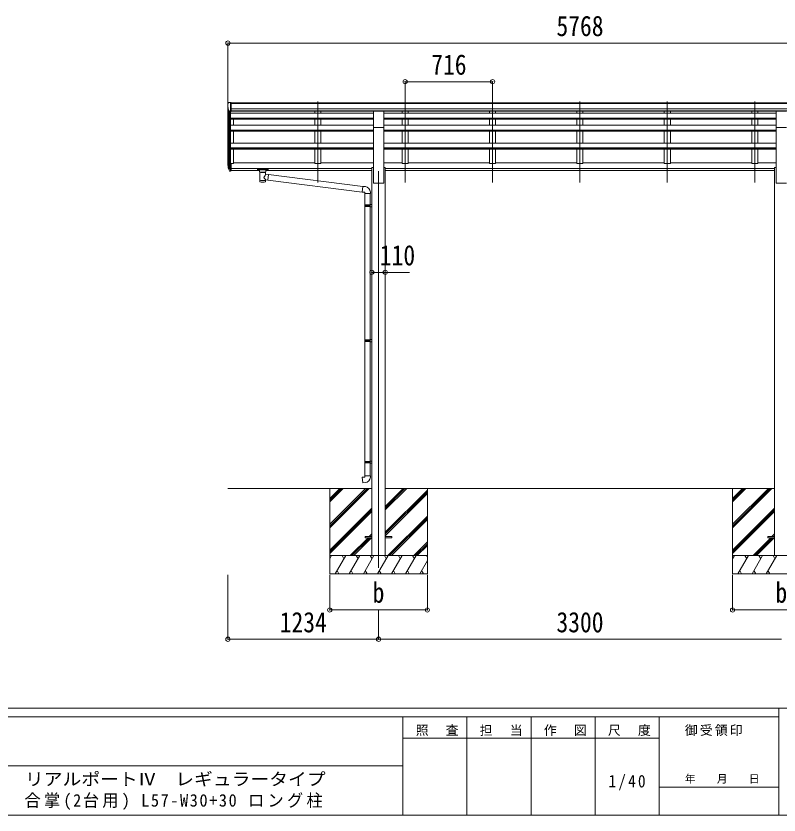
# Model space of a CAD drawing. Units: millimetres at full size. Extents: x -9783 to 33754, y -10064 to 6752.
# Drawn here: x 36 to 6287, y -6828 to -282 of the extents above; entities that cross this region are included whole.
import ezdxf
from ezdxf.enums import TextEntityAlignment as Align

# ---------------------------------------------------------------- set-up
doc = ezdxf.new("R2010")
doc.units = ezdxf.units.MM
doc.header["$LTSCALE"] = 35
doc.header["$PDMODE"] = 32
doc.header["$PDSIZE"] = 35
for name, color, linetype, lineweight in [('0-0_0', 7, 'Continuous', 9), ('0-1_本体', 4, 'Continuous', 9), ('0-2_部品', 7, 'Continuous', 9), ('0-8_PARTS2', 2, 'Continuous', 9), ('0-A_寸法', 6, 'Continuous', 9), ('F-0_240', 7, 'Continuous', 9)]:
    doc.layers.add(name, color=color, linetype=linetype, lineweight=lineweight)
doc.styles.add('ＭＳ ゴシック', font='')
doc.styles.get('ＭＳ ゴシック').set_extended_font_data('MS Gothic')

msp = doc.modelspace()

# ---------------------------------------------------------------- linework, layer by layer
at = {"layer": '0-0_0'}
for p, q in [((1772.2, -4151.95), (2951.2, -4151.95)), ((2606.2, -4151.95), (2606.2, -4851.94)), ((2606.2, -4446.12), (2900.38, -4151.95)), ((2606.2, -4460.26), (2914.53, -4151.95)), ((2606.2, -4474.41), (2928.67, -4151.95)), ((2606.2, -4262.28), (2716.54, -4151.95)), ((2606.2, -4248.13), (2702.39, -4151.95)), ((2606.2, -4233.99), (2688.25, -4151.95)), ((3061.2, -4299.49), (3208.75, -4151.95)), ((3061.2, -4327.78), (3237.04, -4151.95)), ((3061.2, -4313.63), (3222.89, -4151.95)), ((3061.2, -4151.95), (6251.2, -4151.95)), ((3061.2, -4511.62), (3406.2, -4166.62)), ((3061.2, -4525.76), (3406.2, -4180.77)), ((3406.2, -4151.95), (3406.2, -4851.94)), ((5906.2, -4151.95), (5906.2, -4851.94)), ((5906.2, -4446.12), (6200.38, -4151.95)), ((5906.2, -4460.26), (6214.53, -4151.95)), ((5906.2, -4474.41), (6228.67, -4151.95)), ((5906.2, -4262.28), (6016.54, -4151.95)), ((5906.2, -4248.13), (6002.39, -4151.95)), ((5906.2, -4233.99), (5988.25, -4151.95)), ((3061.2, -4539.91), (3406.2, -4194.91)), ((2606.2, -4658.25), (2951.2, -4313.26)), ((5906.2, -4658.25), (6251.2, -4313.26)), ((2606.2, -4672.4), (2951.2, -4327.4)), ((2606.2, -4686.54), (2951.2, -4341.54)), ((3083.01, -4701.94), (3406.2, -4378.76)), ((5906.2, -4672.4), (6251.2, -4327.4)), ((5906.2, -4686.54), (6251.2, -4341.54)), ((3097.15, -4701.94), (3406.2, -4392.9)), ((3111.3, -4701.94), (3406.2, -4407.04)), ((2774.65, -4701.94), (2920.15, -4556.45)), ((2788.79, -4701.94), (2934.29, -4556.45)), ((2802.93, -4701.94), (2948.43, -4556.45)), ((2929.15, -4547.45), (2951.2, -4525.39)), ((2943.29, -4547.45), (2951.2, -4539.53)), ((6074.65, -4701.94), (6220.15, -4556.45)), ((6088.79, -4701.94), (6234.29, -4556.45)), ((6102.93, -4701.94), (6248.43, -4556.45)), ((6229.15, -4547.45), (6251.2, -4525.39)), ((6243.29, -4547.45), (6251.2, -4539.53)), ((3295.15, -4701.94), (3406.2, -4590.89)), ((3309.29, -4701.94), (3406.2, -4605.03)), ((3323.43, -4701.94), (3406.2, -4619.17)), ((3406.2, -4701.94), (2606.2, -4701.94)), ((2606.2, -4729.45), (2622.08, -4701.94)), ((2650.95, -4851.94), (2737.55, -4701.94)), ((2722.55, -4727.93), (2707.55, -4701.94)), ((2766.42, -4851.94), (2853.02, -4701.94)), ((2838.02, -4727.93), (2823.02, -4701.94)), ((2881.89, -4851.94), (2968.49, -4701.94)), ((2953.49, -4727.93), (2938.49, -4701.94)), ((2997.36, -4851.94), (3083.96, -4701.94)), ((3068.96, -4727.93), (3053.96, -4701.94)), ((3112.83, -4851.94), (3199.43, -4701.94)), ((3184.43, -4727.93), (3169.43, -4701.94)), ((3228.3, -4851.94), (3314.9, -4701.94)), ((3284.9, -4701.94), (3299.9, -4727.93)), ((3400.37, -4701.94), (3406.2, -4712.04)), ((6706.2, -4701.94), (5906.2, -4701.94)), ((5906.2, -4729.45), (5922.08, -4701.94)), ((5950.95, -4851.94), (6037.55, -4701.94)), ((6022.55, -4727.93), (6007.55, -4701.94)), ((6066.42, -4851.94), (6153.02, -4701.94)), ((6138.02, -4727.93), (6123.02, -4701.94)), ((6181.89, -4851.94), (6268.49, -4701.94)), ((6253.49, -4727.93), (6238.49, -4701.94)), ((3343.77, -4851.94), (3406.2, -4743.81)), ((2665.95, -4825.97), (2680.95, -4851.94)), ((2781.42, -4825.97), (2796.42, -4851.94)), ((2896.89, -4825.96), (2911.89, -4851.94)), ((3012.36, -4825.96), (3027.36, -4851.94)), ((3127.83, -4825.96), (3142.83, -4851.94)), ((3243.3, -4825.97), (3258.3, -4851.94)), ((3358.77, -4825.97), (3373.77, -4851.94)), ((5965.95, -4825.97), (5980.95, -4851.94)), ((6081.42, -4825.97), (6096.42, -4851.94)), ((6196.89, -4825.96), (6211.89, -4851.94)), ((2606.2, -4851.94), (3406.2, -4851.94)), ((5906.2, -4851.94), (6706.2, -4851.94))]:
    msp.add_line(p, q, dxfattribs=at)
at = {"layer": '0-1_本体'}
for p, q in [((1772.2, -1492.67), (1772.2, -1030.27)), ((1798.7, -993.52), (7503.7, -993.52)), ((1798.7, -998.88), (7513.7, -998.88)), ((1798.7, -1042.39), (7513.7, -1042.4)), ((1776.49, -1049.07), (1776.49, -1516.94)), ((1786.2, -1064.43), (1786.2, -1534.94)), ((1792.2, -1063.9), (1792.2, -1490.5)), ((2963.7, -1078.3), (1792.2, -1078.3)), ((1798.7, -1060.07), (7513.7, -1060.07)), ((2963.7, -1062.44), (1798.7, -1062.44)), ((2483.2, -1062.44), (2483.2, -1078.71)), ((2533.2, -1062.44), (2533.2, -1078.71)), ((3048.7, -1062.56), (6263.7, -1062.56)), ((6263.7, -1078.3), (3048.7, -1078.3)), ((3199.2, -1062.44), (3199.2, -1078.71)), ((3249.2, -1062.44), (3249.2, -1078.71)), ((3915.2, -1062.44), (3915.2, -1078.71)), ((3965.2, -1062.44), (3965.2, -1078.71)), ((4631.2, -1062.44), (4631.2, -1078.71)), ((4681.2, -1062.44), (4681.2, -1078.71)), ((5347.2, -1062.44), (5347.2, -1078.71)), ((5397.2, -1062.44), (5397.2, -1078.71)), ((6063.2, -1062.56), (6063.2, -1078.3)), ((6113.2, -1062.56), (6113.2, -1078.3)), ((1792.2, -1120), (2963.7, -1120)), ((1792.2, -1121.69), (2963.7, -1121.69)), ((1792.2, -1126.1), (2963.7, -1126.1)), ((1792.2, -1177.08), (2963.7, -1177.08)), ((1817.2, -1177.07), (1817.2, -1126.1)), ((2483.2, -1126.1), (2483.2, -1131.86)), ((2483.2, -1126.1), (2483.2, -1177.07)), ((2533.2, -1126.1), (2533.2, -1131.86)), ((2533.2, -1126.1), (2533.2, -1177.07)), ((3048.7, -1120), (6263.7, -1120)), ((3048.7, -1121.69), (6263.7, -1121.69)), ((3048.7, -1126.1), (6263.7, -1126.1)), ((3048.7, -1177.08), (6263.7, -1177.08)), ((3199.2, -1126.1), (3199.2, -1131.86)), ((3199.2, -1126.1), (3199.2, -1177.07)), ((3249.2, -1126.1), (3249.2, -1177.08)), ((3249.2, -1126.51), (3249.2, -1132.27)), ((3915.2, -1126.1), (3915.2, -1177.08)), ((3915.2, -1126.51), (3915.2, -1132.27)), ((3965.2, -1126.1), (3965.2, -1177.08)), ((3965.2, -1126.51), (3965.2, -1132.27)), ((4631.2, -1126.1), (4631.2, -1177.08)), ((4631.2, -1126.51), (4631.2, -1132.27)), ((4681.2, -1126.1), (4681.2, -1177.08)), ((4681.2, -1126.51), (4681.2, -1132.27)), ((5347.2, -1126.1), (5347.2, -1177.08)), ((5347.2, -1126.51), (5347.2, -1132.27)), ((5397.2, -1126.1), (5397.2, -1177.08)), ((5397.2, -1126.51), (5397.2, -1132.27)), ((6063.2, -1126.1), (6063.2, -1177.08)), ((6063.2, -1126.51), (6063.2, -1132.27)), ((6113.2, -1126.1), (6113.2, -1177.08)), ((6113.2, -1126.51), (6113.2, -1132.27)), ((1792.2, -1217.74), (2963.7, -1217.74)), ((1792.2, -1219.42), (2963.7, -1219.42)), ((1792.2, -1226.14), (2963.7, -1226.14)), ((1817.2, -1322.81), (1817.2, -1226.13)), ((2483.2, -1226.13), (2483.2, -1322.81)), ((2533.2, -1226.13), (2533.2, -1322.81)), ((2963.7, -1651.94), (2963.7, -1196.31)), ((3048.7, -1651.94), (3048.7, -1196.31)), ((3048.7, -1217.74), (6263.7, -1217.74)), ((3048.7, -1219.42), (6263.7, -1219.42)), ((3048.7, -1226.14), (6263.7, -1226.14)), ((3199.2, -1226.13), (3199.2, -1322.81)), ((3249.2, -1226.13), (3249.2, -1322.81)), ((3915.2, -1226.54), (3915.2, -1322.81)), ((3965.2, -1226.54), (3965.2, -1322.81)), ((4631.2, -1226.54), (4631.2, -1322.81)), ((4681.2, -1226.54), (4681.2, -1322.81)), ((5347.2, -1226.54), (5347.2, -1322.81)), ((5397.2, -1226.54), (5397.2, -1322.81)), ((6063.2, -1226.54), (6063.2, -1322.81)), ((6113.2, -1226.54), (6113.2, -1322.81)), ((6263.7, -1651.94), (6263.7, -1196.31)), ((1792.2, -1322.81), (2963.7, -1322.81)), ((2963.7, -1362.28), (1792.2, -1362.28)), ((2963.7, -1363.96), (1792.2, -1363.96)), ((2963.7, -1373), (1792.2, -1373)), ((1817.2, -1491.33), (1817.2, -1373.41)), ((2483.2, -1373), (2483.2, -1491.33)), ((3048.7, -1322.81), (6263.7, -1322.81)), ((6263.7, -1362.28), (3048.7, -1362.28)), ((6263.7, -1363.96), (3048.7, -1363.96)), ((6263.7, -1373), (3048.7, -1373)), ((3199.2, -1373), (3199.2, -1491.33)), ((3915.2, -1373), (3915.2, -1491.33)), ((4631.2, -1373), (4631.2, -1491.33)), ((5347.2, -1373), (5347.2, -1491.33)), ((6063.2, -1373), (6063.2, -1491.33)), ((1798.7, -1491.33), (1817.2, -1491.33)), ((1817.2, -1486.12), (2483.2, -1486.12)), ((2533.2, -1486.12), (2963.7, -1486.12)), ((3048.7, -1486.12), (3199.2, -1486.12)), ((3249.2, -1486.12), (3915.2, -1486.12)), ((3965.2, -1486.12), (4631.2, -1486.12)), ((4681.2, -1486.12), (5347.2, -1486.12)), ((5397.2, -1486.12), (6063.2, -1486.12)), ((6113.2, -1486.12), (6263.7, -1486.12)), ((1798.7, -1530.42), (2951.2, -1530.42)), ((1798.7, -1531.8), (2951.2, -1531.8)), ((1798.7, -1548.98), (2030.2, -1548.98)), ((2084.2, -1548.98), (2951.2, -1548.98)), ((2951.2, -1521.94), (2963.7, -1521.94)), ((2951.2, -1521.94), (2951.2, -4701.94)), ((3048.7, -1521.94), (3061.2, -1521.94)), ((3061.2, -1521.94), (3061.2, -4701.94)), ((3061.2, -1530.42), (6251.2, -1530.42)), ((3061.2, -1531.8), (6251.2, -1531.8)), ((3061.2, -1548.98), (6251.2, -1548.98)), ((6251.2, -1521.94), (6263.7, -1521.94)), ((6251.2, -1521.94), (6251.2, -4701.94)), ((2963.7, -1651.94), (3048.7, -1651.94)), ((6263.7, -1651.94), (6348.7, -1651.94))]:
    msp.add_line(p, q, dxfattribs=at)
for points in [[(2533.2, -1373), (2533.2, -1491.33), (2483.2, -1491.33)], [(3249.2, -1373), (3249.2, -1491.33), (3199.2, -1491.33)], [(3965.2, -1373), (3965.2, -1491.33), (3915.2, -1491.33)], [(4681.2, -1373), (4681.2, -1491.33), (4631.2, -1491.33)], [(5397.2, -1373), (5397.2, -1491.33), (5347.2, -1491.33)], [(6113.2, -1373), (6113.2, -1491.33), (6063.2, -1491.33)]]:
    msp.add_lwpolyline(points, dxfattribs=at)
at = {"layer": '0-2_部品'}
for p, q in [((1770.2, -1001.29), (1770.2, -1001.92)), ((1777.11, -992.48), (1773.05, -998.29)), ((1784.58, -1063.09), (1775.3, -1047.02)), ((1780.2, -991.92), (1777.87, -992.06)), ((1780.2, -991.92), (1798.7, -991.92)), ((1792.2, -1064.9), (1792.2, -991.92)), ((1798.7, -991.92), (1808.7, -992)), ((1798.7, -1063.9), (1798.7, -991.92)), ((1808.7, -993.52), (1808.7, -992)), ((1792.2, -1064.9), (1787, -1064.58)), ((1798.7, -1063.9), (1792.2, -1063.9)), ((2963.7, -1062.15), (3048.7, -1062.15)), ((2963.7, -1196.31), (2963.7, -1062.15)), ((3048.7, -1196.31), (3048.7, -1062.15)), ((6263.7, -1062.15), (6348.7, -1062.15)), ((6263.7, -1196.31), (6263.7, -1062.15)), ((2963.7, -1196.31), (3048.7, -1196.31)), ((6263.7, -1196.31), (6348.7, -1196.31)), ((1792.2, -1490.5), (1792.2, -1552.39)), ((1798.7, -1490.5), (1792.2, -1490.5)), ((1798.7, -1490.5), (1798.7, -1551.57)), ((1774.6, -1516.54), (1784.76, -1535.71)), ((1785.77, -1534.46), (1776.02, -1516.05)), ((1777.18, -1533.4), (1784.76, -1550.89)), ((1792.2, -1535.21), (1787.07, -1535.21)), ((1792.2, -1537.21), (1787.36, -1537.21)), ((1792.2, -1552.39), (1787.36, -1552.39)), ((1798.7, -1528.81), (1792.2, -1528.81)), ((1798.7, -1534.21), (1792.2, -1534.21)), ((1798.7, -1551.57), (1792.2, -1551.57)), ((2013.7, -1537.28), (2013.7, -1548.04)), ((2013.7, -1537.47), (2013.7, -1539.01)), ((2015.7, -1536.61), (2098.7, -1536.61)), ((2015.7, -1538.79), (2098.7, -1538.79)), ((2015.7, -1548.7), (2030.2, -1548.7)), ((2030.2, -1555.51), (2030.2, -1545.23)), ((2034.3, -1560.01), (2034.29, -1640.3)), ((2080.1, -1577.58), (2080.1, -1560)), ((2084.2, -1555.51), (2084.2, -1545.23)), ((2084.2, -1548.7), (2098.7, -1548.7)), ((2100.7, -1537.28), (2100.7, -1548.04)), ((2105.33, -1581.49), (2080.1, -1577.58)), ((2080.12, -1640.3), (2080.1, -1623.67)), ((2080.1, -1623.93), (2098.31, -1626.75)), ((2105.33, -1581.49), (2098.31, -1626.75)), ((2873.28, -1724.12), (2098.31, -1626.75)), ((2105.33, -1581.49), (2877.29, -1678.29)), ((2898.13, -1680.12), (2877.29, -1678.29)), ((2893.2, -1735.86), (2939.2, -1735.86)), ((2895.2, -1735.86), (2895.2, -1829.86)), ((2937.2, -1735.86), (2937.2, -1827.3)), ((2939.2, -1735.86), (2939.2, -1724.95)), ((2893.2, -1831.86), (2894.2, -1829.86)), ((2893.2, -1831.86), (2937.2, -1831.86)), ((2893.2, -1831.86), (2893.2, -1839.86)), ((2894.2, -1829.86), (2937.2, -1829.86)), ((2932.73, -1831.86), (2932.3, -1829.86)), ((2935.2, -1827.36), (2951.2, -1826.89)), ((2935.2, -1829.36), (2935.2, -1827.36)), ((2935.2, -1829.36), (2937.2, -1829.36)), ((2951.2, -1826.89), (2951.2, -1844.83)), ((2893.2, -1839.86), (2937.2, -1839.86)), ((2893.2, -1839.86), (2894.2, -1841.86)), ((2894.2, -1841.86), (2937.2, -1841.86)), ((2895.2, -1841.86), (2895.2, -2935.63)), ((2935.2, -1844.36), (2935.2, -1842.36)), ((2935.2, -1844.36), (2951.2, -1844.83)), ((2937.2, -1844.41), (2937.2, -2933.07)), ((2893.2, -2937.63), (2894.2, -2935.63)), ((2893.2, -2937.63), (2937.2, -2937.63)), ((2893.2, -2937.63), (2893.2, -2945.63)), ((2893.2, -2945.63), (2937.2, -2945.63)), ((2893.2, -2945.63), (2894.2, -2947.63)), ((2894.2, -2935.63), (2937.2, -2935.63)), ((2932.73, -2937.63), (2932.3, -2935.63)), ((2935.2, -2933.13), (2951.2, -2932.66)), ((2935.2, -2935.13), (2935.2, -2933.13)), ((2935.2, -2935.13), (2937.2, -2935.13)), ((2951.2, -2932.66), (2951.2, -2950.6)), ((2894.2, -2947.63), (2937.2, -2947.63)), ((2895.2, -2947.63), (2895.2, -3931.2)), ((2935.2, -2950.13), (2935.2, -2948.13)), ((2935.2, -2950.13), (2951.2, -2950.6)), ((2937.2, -2950.19), (2937.2, -3928.64)), ((2893.2, -3933.2), (2894.2, -3931.2)), ((2893.2, -3933.2), (2937.2, -3933.2)), ((2893.2, -3933.2), (2893.2, -3941.2)), ((2893.2, -3941.2), (2937.2, -3941.2)), ((2893.2, -3941.2), (2894.2, -3943.2)), ((2894.2, -3931.2), (2937.2, -3931.2)), ((2894.2, -3943.2), (2937.2, -3943.2)), ((2895.2, -3943.2), (2895.2, -4049.34)), ((2932.73, -3933.2), (2932.3, -3931.2)), ((2935.2, -3928.7), (2951.2, -3928.23)), ((2935.2, -3930.7), (2935.2, -3928.7)), ((2935.2, -3930.7), (2937.2, -3930.7)), ((2935.2, -3945.7), (2935.2, -3943.7)), ((2935.2, -3945.7), (2951.2, -3946.17)), ((2937.2, -3945.76), (2937.2, -4049.34)), ((2951.2, -3928.23), (2951.2, -3946.17)), ((2893.2, -4049.34), (2939.2, -4049.34)), ((2893.2, -4059.34), (2893.2, -4049.34)), ((2939.2, -4049.34), (2939.2, -4060.26))]:
    msp.add_line(p, q, dxfattribs=at)
at = {"layer": '0-2_部品', "color": 4}
for p, q in [((2896.4, -4547.45), (2896.4, -4556.45)), ((2951.2, -4547.45), (2896.4, -4547.45)), ((2951.2, -4556.45), (2896.4, -4556.45)), ((3116, -4547.45), (3061.2, -4547.45)), ((6196.4, -4547.45), (6196.4, -4556.45)), ((6251.2, -4547.45), (6196.4, -4547.45)), ((6251.2, -4556.45), (6196.4, -4556.45))]:
    msp.add_line(p, q, dxfattribs=at)
at = {"layer": '0-2_部品'}
for points in [[(2013.7, -1537.28), (2013.74, -1537.08), (2013.83, -1536.95), (2013.92, -1536.85), (2014.02, -1536.79), (2014.15, -1536.75), (2014.44, -1536.68), (2014.93, -1536.64), (2015.47, -1536.62), (2015.7, -1536.61)], [(2013.7, -1548.04), (2013.74, -1548.23), (2013.83, -1548.37), (2013.92, -1548.46), (2014.02, -1548.52), (2014.15, -1548.57), (2014.44, -1548.63), (2014.93, -1548.68), (2015.47, -1548.7), (2015.7, -1548.7)], [(2030.24, -1555.45), (2030.22, -1555.81), (2030.47, -1556.77), (2030.99, -1557.65), (2031.79, -1558.49), (2032.9, -1559.29), (2034.3, -1560.01)], [(2080.1, -1560), (2080.34, -1559.91), (2081.69, -1559.17), (2082.81, -1558.32), (2083.56, -1557.46), (2084.02, -1556.56), (2084.19, -1555.67)], [(2098.7, -1536.61), (2099.06, -1536.62), (2099.59, -1536.64), (2100.04, -1536.69), (2100.34, -1536.77), (2100.51, -1536.87), (2100.63, -1537.01), (2100.7, -1537.19), (2100.7, -1537.28)], [(2098.7, -1548.7), (2099.06, -1548.7), (2099.59, -1548.67), (2100.04, -1548.62), (2100.34, -1548.54), (2100.51, -1548.45), (2100.63, -1548.31), (2100.7, -1548.13), (2100.7, -1548.04)], [(2877.29, -1678.29), (2873.28, -1724.12), (2893.2, -1725.86), (2893.2, -1735.86)], [(2932.73, -1831.86), (2932.73, -1839.86), (2932.3, -1841.86)], [(2935.2, -1842.36), (2937.2, -1842.36), (2937.2, -1829.36)], [(2932.73, -2937.63), (2932.73, -2945.63), (2932.3, -2947.63)], [(2935.2, -2948.13), (2937.2, -2948.13), (2937.2, -2935.13)], [(2932.73, -3933.2), (2932.73, -3941.2), (2932.3, -3943.2)], [(2935.2, -3943.7), (2937.2, -3943.7), (2937.2, -3930.7)], [(2898.13, -4105.09), (2877.29, -4106.91), (2873.28, -4061.09), (2893.2, -4059.34)]]:
    msp.add_lwpolyline(points, dxfattribs=at)
at = {"layer": '0-2_部品', "color": 4}
msp.add_lwpolyline([(3116, -4547.45), (3116, -4556.45), (3061.2, -4556.45)], dxfattribs=at)
at = {"layer": '0-2_部品'}
for centre, radius, start, end in [((1773.2, -1001.29), 3, 93, 180), ((1972.2, -1001.92), 202, 180, 192.90261), ((1777.93, -993.06), 1, 93.5, 145), ((1787.18, -1061.59), 3, 210, 266.5), ((1860.86, -1494.37), 89.07, 174.49576, 194.41188), ((1860.15, -1490.1), 88.05, 177.22392, 197.21071), ((1905.42, -1497.32), 133.22, 183.27987, 195.71302), ((1787.36, -1534.21), 3, 210, 270), ((1787.36, -1549.39), 3, 210, 270), ((1787.07, -1533.71), 1.5, 210, 270), ((2894.2, -1724.95), 45, 0, 85), ((2894.2, -4060.26), 45, 275, 0)]:
    msp.add_arc(centre, radius, start, end, dxfattribs=at)
for centre, major_axis, ratio, start_param, end_param in [((2015.7, -1539.01), (2, 0), 0.109601, 1.5707963, 3.1415927), ((2057.2, -1545.23), (27, 0), 0.122176, 6.2831853, 9.424778), ((2057.22, -1560.46), (-22.91, 0.42), 0.072511, 0.0008029, 1.5715993), ((2057.22, -1562.09), (-22.91, 0.42), 0.072511, 0.0008029, 1.5715993), ((2057.19, -1560.46), (22.92, 0.42), 0.07247, 4.71158, 6.2823764), ((2057.19, -1562.09), (22.92, 0.42), 0.07247, 4.71158, 6.2823764), ((2068.2, -1555.51), (16, 0), 0.361356, 6.2636979, 6.2831853), ((2098.7, -1539.01), (2, 0), 0.109601, 0, 1.5707963), ((2057.2, -1627.86), (22.91, 0), 0.122865, 3.1415927, 6.2831853), ((2057.2, -1604.12), (-22.81, -26.62), 0.234429, 1.6855472, 3.1268519), ((2059.76, -1601.48), (20.32, -22.25), 0.045535, 0.0389954, 1.3075346), ((2057.2, -1640.3), (22.92, 0), 0.101955, 3.1415499, 6.2833984)]:
    msp.add_ellipse(centre, major_axis=major_axis, ratio=ratio, start_param=start_param, end_param=end_param, dxfattribs=at)
at = {"layer": '0-8_PARTS2'}
for p, q in [((2508.2, -1645.74), (2508.2, -983.21)), ((3224.2, -1645.74), (3224.2, -983.21)), ((3940.2, -1645.74), (3940.2, -983.21)), ((4656.2, -1645.74), (4656.2, -983.21)), ((5372.2, -1645.74), (5372.2, -983.21)), ((6088.2, -1645.74), (6088.2, -983.21)), ((3006.2, -1551.95), (3006.2, -4801.94))]:
    msp.add_line(p, q, dxfattribs=at)
at = {"layer": '0-A_寸法'}
for p, q in [((1772.2, -503.59), (7540.2, -503.59)), ((1772.2, -503.59), (1772.2, -1049.21)), ((3224.2, -820.2), (3224.2, -1049.21)), ((3224.2, -820.2), (3940.2, -820.2)), ((3940.2, -820.2), (3940.2, -1049.21)), ((2951.2, -2382.13), (3061.2, -2382.13)), ((3061.2, -2382.13), (3261.2, -2382.13)), ((1772.2, -5388.31), (1772.2, -4859.36)), ((2606.2, -5148.33), (2606.2, -4859.36)), ((3406.2, -5148.33), (3406.2, -4859.36)), ((5906.2, -5148.33), (5906.2, -4859.36)), ((2606.2, -5148.33), (3406.2, -5148.33)), ((3006.2, -5388.31), (3006.2, -5148.33)), ((5906.2, -5148.33), (6706.2, -5148.33)), ((1772.2, -5388.31), (3006.2, -5388.31)), ((3006.2, -5388.31), (6306.2, -5388.31))]:
    msp.add_line(p, q, dxfattribs=at)
for p in [(1772.2, -503.59), (3224.2, -820.2), (3940.2, -820.2), (2951.2, -2382.13), (3061.2, -2382.13), (2606.2, -5148.33), (3406.2, -5148.33), (5906.2, -5148.33), (1772.2, -5388.31), (3006.2, -5388.31)]:
    msp.add_point(p, dxfattribs=at)
at = {"layer": 'F-0_240', "color": 5}
for p, q in [((-9783.03, -5953.1), (9396.97, -5953.1)), ((6285.75, -5953.1), (6285.75, -6828.1)), ((-9783.03, -6023.1), (6285.75, -6023.1)), ((3205.75, -6023.1), (3205.75, -6828.1)), ((3730.75, -6023.1), (3730.75, -6828.1)), ((4255.75, -6023.1), (4255.75, -6828.1)), ((4780.75, -6023.1), (4780.75, -6828.1)), ((5305.75, -6023.1), (5305.75, -6828.1)), ((3205.75, -6198.1), (5305.75, -6198.1)), ((-3969.25, -6425.6), (3205.75, -6425.6)), ((5305.75, -6600.6), (6285.75, -6600.6)), ((-9783.03, -6828.1), (9396.97, -6828.1))]:
    msp.add_line(p, q, dxfattribs=at)

# ---------------------------------------------------------------- texts
at = {"layer": '0-A_寸法', "color": 7, "style": 'ＭＳ ゴシック', "width": 0.85}
for s, p in [('5768', (4463.7, -496.59)), ('716', (3437.83, -813.2)), ('110', (3016.83, -2375.13)), ('b', (2958.08, -5138.83)), ('b', (6258.08, -5138.83)), ('1234', (2196.7, -5381.31)), ('3300', (4463.7, -5381.31))]:
    msp.add_text(s, height=166.8, dxfattribs=at).set_placement(p, align=Align.BOTTOM_LEFT)
at = {"layer": 'F-0_240', "style": 'ＭＳ ゴシック', "width": 1.1}
msp.add_text('リアルポートⅣ\u3000レギュラータイプ', height=102.6, dxfattribs=at).set_placement((109.35, -6616.22), align=Align.BOTTOM_LEFT)
at = {"layer": 'F-0_240', "style": 'ＭＳ ゴシック'}
msp.add_text('年\u3000\u3000月\u3000\u3000日', height=64.15, dxfattribs=at).set_placement((5515.76, -6583.1), align=Align.BOTTOM_LEFT)
at = {"layer": 'F-0_240', "attachment_point": 7, "style": 'ＭＳ ゴシック'}
for s, insert, char_height in [('\\T1.17;照\u3000査', (3310.76, -6180.6), 76.98), ('\\T1.17;担\u3000当', (3835.76, -6180.6), 76.98), ('\\T1.17;作\u3000図', (4360.75, -6180.6), 76.98), ('\\T1.17;尺\u3000度', (4885.76, -6180.6), 76.98), ('\\T1.17;御受領印', (5515.75, -6180.6), 76.98), ('\\T1.28;\\W0.9;1/40', (4890.13, -6626.85), 102.6), ('\\T1.2;\\W0.95;合掌(2台用)\\~L57-W30+30\\~ロング柱', (105.33, -6786.55), 102.6)]:
    msp.add_mtext(s, dxfattribs=dict(at, insert=insert, char_height=char_height))

doc.saveas('drawing.dxf')
